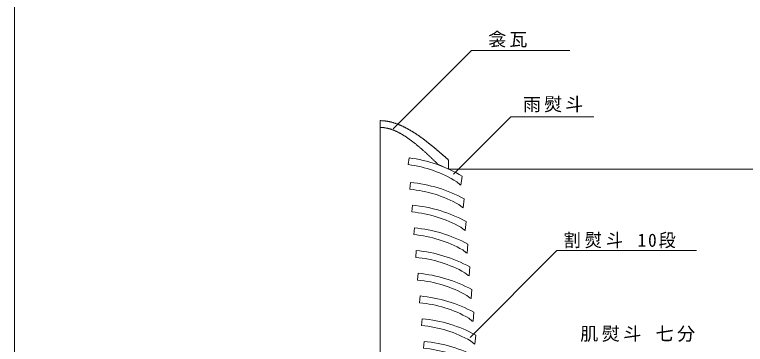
# Model space of a CAD drawing. Units: millimetres, scale not verified. Extents: x -4100 to 4100, y -2820 to 2820.
# Drawn here: x -4100 to -2483, y 345 to 1074 of the extents above; entities that cross this region are included whole.
import ezdxf

# ---------------------------------------------------------------- set-up
doc = ezdxf.new("R2010")
doc.units = ezdxf.units.MM
doc.header["$LTSCALE"] = 10
for name, color, linetype, lineweight in [('0-0_0', 7, 'Continuous', 18), ('0-2_文字', 7, 'Continuous', 18), ('0-4_瓦', 7, 'Continuous', 18)]:
    doc.layers.add(name, color=color, linetype=linetype, lineweight=lineweight)
doc.styles.add('ＭＳ ゴシック', font='')
doc.styles.get('ＭＳ ゴシック').set_extended_font_data('MS Gothic')

# ---------------------------------------------------------------- blocks, each defined once
blk = doc.blocks.new('NOSI-9DH')
at = {"layer": '0-0_0'}
for p, q in [((2220.57, 1580.21), (2220.57, 1565.21)), ((2342.07, 1535.21), (2342.07, 1555.21)), ((2340.14, 1535.73), (2331.95, 1541.47)), ((2342.07, 1535.21), (2340.14, 1535.73))]:
    blk.add_line(p, q, dxfattribs=at)
for centre, radius, start in [((2220.57, 1272.47), 307.75, 66.74604), ((2220.57, 1292.15), 273.06, 65.92838)]:
    blk.add_arc(centre, radius, start, 90, dxfattribs=at)

msp = doc.modelspace()

# ---------------------------------------------------------------- linework, layer by layer
at = {"layer": '0-0_0'}
for p, q in [((-3262.07, 821.31), (-3088.5, 994.88)), ((-3088.5, 994.88), (-2871.53, 994.88)), ((-3128.55, 721.17), (-3001.71, 848.01)), ((-3001.71, 848.01), (-2818.13, 848.01)), ((-3291.07, 239.74), (-3291.07, 839.74)), ((-3091.84, 360.68), (-2899.91, 552.61)), ((-2899.91, 552.61), (-2591.15, 552.61))]:
    msp.add_line(p, q, dxfattribs=at)
for points in [[(-3291.07, 839.74), (-3290.16, 839.74), (-3289.26, 839.73), (-3288.35, 839.7), (-3287.45, 839.67), (-3286.54, 839.63), (-3285.64, 839.58), (-3284.73, 839.52), (-3283.83, 839.45), (-3282.92, 839.37), (-3282.02, 839.29), (-3281.12, 839.19), (-3280.21, 839.09), (-3279.31, 838.98), (-3278.41, 838.86), (-3277.5, 838.73), (-3276.6, 838.59), (-3275.7, 838.45), (-3274.79, 838.3), (-3273.89, 838.13), (-3272.99, 837.97), (-3272.09, 837.79), (-3271.19, 837.6), (-3270.29, 837.41), (-3269.39, 837.21), (-3268.49, 837), (-3267.59, 836.79), (-3266.69, 836.57), (-3265.8, 836.34), (-3264.9, 836.1), (-3264, 835.85), (-3263.11, 835.6), (-3262.21, 835.34), (-3261.32, 835.08), (-3260.42, 834.8), (-3259.53, 834.53), (-3258.64, 834.24), (-3257.75, 833.95), (-3256.86, 833.65), (-3255.97, 833.34)], [(-3255.97, 833.34), (-3255.08, 833.03), (-3254.19, 832.71), (-3253.3, 832.38), (-3252.41, 832.05), (-3251.53, 831.71), (-3250.64, 831.37), (-3249.76, 831.02), (-3248.87, 830.66), (-3247.99, 830.3), (-3247.11, 829.94), (-3246.23, 829.56), (-3245.35, 829.18), (-3244.47, 828.8), (-3243.6, 828.41), (-3242.72, 828.01), (-3241.84, 827.61), (-3240.97, 827.21), (-3240.1, 826.8), (-3239.23, 826.38), (-3238.36, 825.96), (-3237.49, 825.53), (-3236.62, 825.1), (-3235.75, 824.67), (-3234.89, 824.23), (-3234.02, 823.78), (-3233.16, 823.33), (-3232.3, 822.88), (-3231.44, 822.42), (-3230.58, 821.95), (-3229.72, 821.49), (-3228.86, 821.01), (-3228.01, 820.54), (-3227.16, 820.06), (-3226.3, 819.57), (-3225.45, 819.09), (-3224.6, 818.6), (-3223.76, 818.1), (-3222.91, 817.6), (-3222.07, 817.1)], [(-3291.07, 824.74), (-3290.06, 824.74), (-3289.06, 824.71), (-3288.05, 824.68), (-3287.05, 824.63), (-3286.04, 824.56), (-3285.03, 824.48), (-3284.03, 824.38), (-3283.02, 824.27), (-3282.01, 824.15), (-3281.01, 824.01), (-3280, 823.86), (-3279, 823.69), (-3277.99, 823.51), (-3276.98, 823.32), (-3275.98, 823.12), (-3274.97, 822.9), (-3273.96, 822.66), (-3272.96, 822.42), (-3271.95, 822.16), (-3270.95, 821.89), (-3269.94, 821.6), (-3268.93, 821.31), (-3267.93, 821), (-3266.92, 820.68), (-3265.92, 820.34), (-3264.91, 820), (-3263.9, 819.64), (-3262.9, 819.27), (-3261.89, 818.89), (-3260.88, 818.5), (-3259.88, 818.09), (-3258.87, 817.68), (-3257.87, 817.25), (-3256.86, 816.81), (-3255.85, 816.36), (-3254.85, 815.9), (-3253.84, 815.43), (-3252.83, 814.95), (-3251.83, 814.46)], [(-3251.83, 814.46), (-3250.82, 813.95), (-3249.82, 813.44), (-3248.81, 812.92), (-3247.8, 812.39), (-3246.8, 811.84), (-3245.79, 811.29), (-3244.79, 810.73), (-3243.78, 810.15), (-3242.77, 809.57), (-3241.77, 808.98), (-3240.76, 808.38), (-3239.75, 807.77), (-3238.75, 807.15), (-3237.74, 806.52), (-3236.74, 805.89), (-3235.73, 805.24), (-3234.72, 804.59), (-3233.72, 803.93), (-3232.71, 803.26), (-3231.71, 802.58), (-3230.7, 801.89), (-3229.69, 801.2), (-3228.69, 800.49), (-3227.68, 799.78), (-3226.67, 799.07), (-3225.67, 798.34), (-3224.66, 797.61), (-3223.66, 796.87), (-3222.65, 796.12), (-3221.64, 795.37), (-3220.64, 794.61), (-3219.63, 793.84), (-3218.62, 793.07), (-3217.62, 792.29), (-3216.61, 791.5), (-3215.61, 790.7), (-3214.6, 789.91), (-3213.59, 789.1), (-3212.59, 788.29)], [(-3222.07, 817.1), (-3221.22, 816.59), (-3220.38, 816.08), (-3219.54, 815.57), (-3218.71, 815.05), (-3217.87, 814.53), (-3217.04, 814.01), (-3216.2, 813.48), (-3215.37, 812.95), (-3214.54, 812.42), (-3213.72, 811.89), (-3212.89, 811.35), (-3212.07, 810.81), (-3211.24, 810.27), (-3210.42, 809.72), (-3209.61, 809.17), (-3208.79, 808.62), (-3207.97, 808.07), (-3207.16, 807.52), (-3206.35, 806.96), (-3205.54, 806.4), (-3204.74, 805.84), (-3203.93, 805.27), (-3203.13, 804.71), (-3202.33, 804.14), (-3201.53, 803.57), (-3200.73, 803), (-3199.94, 802.43), (-3199.15, 801.86), (-3198.36, 801.28), (-3197.57, 800.71), (-3196.78, 800.13), (-3196, 799.55), (-3195.22, 798.97), (-3194.44, 798.39), (-3193.66, 797.81), (-3192.89, 797.22), (-3192.12, 796.64), (-3191.35, 796.06), (-3190.58, 795.47)], [(-3190.58, 795.47), (-3189.81, 794.89), (-3189.05, 794.3), (-3188.29, 793.71), (-3187.53, 793.13), (-3186.78, 792.54), (-3186.03, 791.95), (-3185.28, 791.36), (-3184.53, 790.77), (-3183.78, 790.19), (-3183.04, 789.6), (-3182.3, 789.01), (-3181.56, 788.42), (-3180.83, 787.84), (-3180.1, 787.25), (-3179.37, 786.66), (-3178.64, 786.08), (-3177.92, 785.49), (-3177.19, 784.91), (-3176.47, 784.32), (-3175.76, 783.74), (-3175.04, 783.16), (-3174.33, 782.57), (-3173.62, 781.99), (-3172.92, 781.41), (-3172.21, 780.83), (-3171.51, 780.25), (-3170.81, 779.67), (-3170.11, 779.09), (-3169.42, 778.51), (-3168.72, 777.93), (-3168.03, 777.35), (-3167.34, 776.77), (-3166.66, 776.19), (-3165.97, 775.62), (-3165.29, 775.04), (-3164.6, 774.46), (-3163.92, 773.89), (-3163.25, 773.31), (-3162.57, 772.74)], [(-3212.59, 788.29), (-3211.58, 787.47), (-3210.58, 786.65), (-3209.57, 785.82), (-3208.56, 784.98), (-3207.56, 784.15), (-3206.55, 783.3), (-3205.54, 782.45), (-3204.54, 781.6), (-3203.53, 780.74), (-3202.53, 779.87), (-3201.52, 779), (-3200.51, 778.13), (-3199.51, 777.25), (-3198.5, 776.37), (-3197.5, 775.48), (-3196.49, 774.59), (-3195.48, 773.7), (-3194.48, 772.8), (-3193.47, 771.9), (-3192.46, 770.99), (-3191.46, 770.09), (-3190.45, 769.17), (-3189.45, 768.26), (-3188.44, 767.34), (-3187.43, 766.42), (-3186.43, 765.49), (-3185.42, 764.57), (-3184.41, 763.64), (-3183.41, 762.71), (-3182.4, 761.77), (-3181.4, 760.83), (-3180.39, 759.9), (-3179.38, 758.96), (-3178.38, 758.01), (-3177.37, 757.07), (-3176.37, 756.12), (-3175.36, 755.17), (-3174.35, 754.23), (-3173.35, 753.27)], [(-3162.57, 772.74), (-3161.89, 772.16), (-3161.22, 771.59), (-3160.55, 771.01), (-3159.88, 770.44), (-3159.21, 769.87), (-3158.54, 769.29), (-3157.87, 768.72), (-3157.21, 768.15), (-3156.54, 767.57), (-3155.88, 767), (-3155.22, 766.43), (-3154.56, 765.86), (-3153.9, 765.28), (-3153.24, 764.71), (-3152.58, 764.14), (-3151.93, 763.57), (-3151.27, 763), (-3150.62, 762.43), (-3149.96, 761.86), (-3149.31, 761.29), (-3148.66, 760.72), (-3148.01, 760.15), (-3147.35, 759.58), (-3146.7, 759.01), (-3146.05, 758.44), (-3145.4, 757.87), (-3144.75, 757.3), (-3144.11, 756.73), (-3143.46, 756.16), (-3142.81, 755.59), (-3142.16, 755.02), (-3141.51, 754.45), (-3140.86, 753.88), (-3140.22, 753.31), (-3139.57, 752.74)], [(-3173.35, 753.27), (-3172.34, 752.32), (-3171.33, 751.37), (-3170.33, 750.42), (-3169.32, 749.46), (-3168.32, 748.51), (-3167.31, 747.55), (-3166.3, 746.6), (-3165.3, 745.64), (-3164.29, 744.68), (-3163.28, 743.73)]]:
    msp.add_lwpolyline(points, dxfattribs=at)
at = {"layer": '0-2_文字'}
msp.add_lwpolyline([(-4100, -2820), (4100, -2820), (4100, 2820), (-4100, 2820)], close=True, dxfattribs=at)
at = {"layer": '0-4_瓦'}
for q in [(-3139.57, 752.74), (-3163.28, 743.72), (-2164.03, 732.74)]:
    msp.add_line((-3139.57, 732.74), q, dxfattribs=at)

# ---------------------------------------------------------------- block references
for p, rotation in [((-5630.17, -528.01), 352.7043), ((-5580.62, -665.86), 354.71468), ((-5576.3, -716.04), 354.71468), ((-5571.98, -766.23), 354.71468), ((-5567.66, -816.42), 354.71468), ((-5563.33, -866.61), 354.71468), ((-5559.01, -916.79), 354.71468), ((-5554.69, -966.98), 354.71468), ((-5550.37, -1017.17), 354.71468)]:
    msp.add_blockref('NOSI-9DH', p, dxfattribs=dict(at, rotation=rotation))

# ---------------------------------------------------------------- texts
at = {"layer": '0-0_0', "char_height": 29.33, "attachment_point": 7, "style": 'ＭＳ ゴシック'}
for s, insert in [('\\T1.17;衾瓦', (-3051.78, 1001.55)), ('\\T1.17;雨熨斗', (-2975.01, 858.02)), ('\\T1.23;\\W0.95;割熨斗\\~10段', (-2884.89, 557.61)), ('\\T1.19;肌熨斗\\~七分', (-2848.17, 350.66))]:
    msp.add_mtext(s, dxfattribs=dict(at, insert=insert))

doc.saveas('drawing.dxf')
